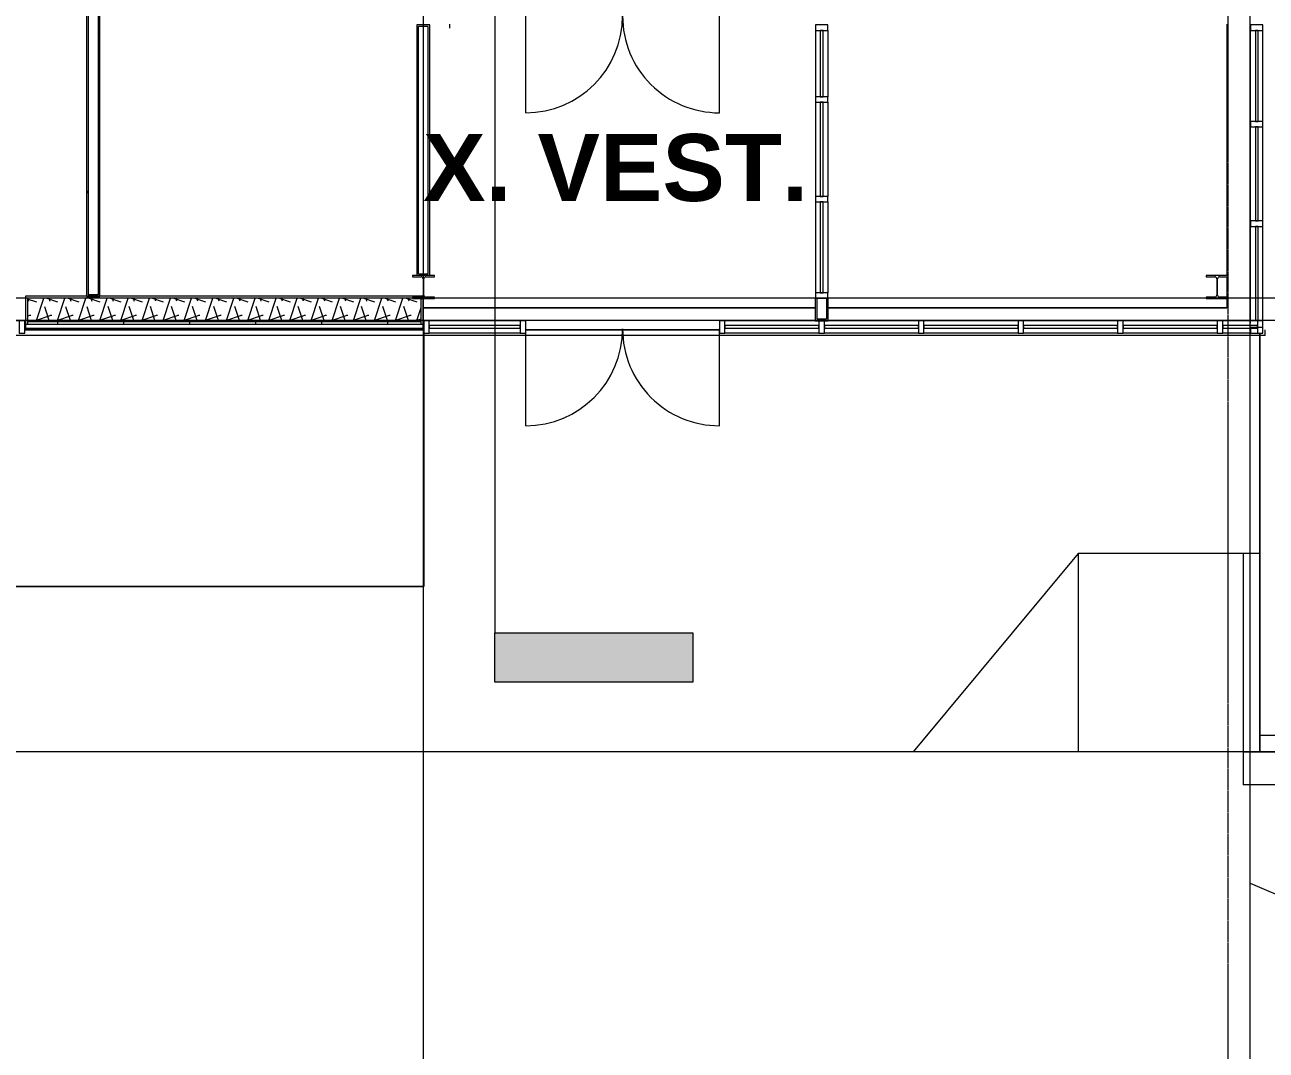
# Model space of a CAD drawing. Header units: inches. Extents: x 25369 to 33161, y -23509 to -20274.
# Drawn here: x 31765.1 to 32216.3, y -23060.6 to -22687.9 of the extents above; entities that cross this region are included whole.
import ezdxf

# ---------------------------------------------------------------- set-up
doc = ezdxf.new("R2010")
doc.units = ezdxf.units.IN
doc.header["$MEASUREMENT"] = 0
doc.linetypes.add('Grid Line 1_2_', pattern=[0.875, 0.5, -0.125, 0.125, -0.125])
for name, color, linetype, lineweight in [('A-AREA', 32, 'Continuous', 70), ('A-DOOR', 31, 'Continuous', 13), ('A-FLOR', 192, 'Continuous', 13), ('A-GLAZ-CURT', 52, 'Continuous', 13), ('A-GLAZ-CWMG', 51, 'Continuous', 13), ('A-SITE-ROAD', 130, 'Continuous', 70), ('A-SITE-SWLK', 140, 'Continuous', 70), ('A-WALL', 113, 'Continuous', 13), ('A-WALL-PATT', 111, 'Continuous', 25), ('C-TOPO', 7, 'Continuous', 13), ('Conc', 7, 'Continuous', 70), ('EOP-PR', 4, 'Continuous', 70), ('G-ANNO-SYMB', 111, 'Continuous', 9), ('I-WALL', 2, 'Continuous', 13), ('L-SITE-WALL', 31, 'Continuous', 13), ('M-AREA-IDEN', 171, 'Continuous', 9), ('S-BEAM', 12, 'Continuous', 13), ('S-COLS', 52, 'Continuous', 13), ('S-GRID', 1, 'Continuous', 9)]:
    doc.layers.add(name, color=color, linetype=linetype, lineweight=lineweight)
doc.styles.add('Arial_B', font='arialbd.ttf', dxfattribs={"height": 24.354149})
pattern_1 = [(0, (5929.126, 0), (61.44, 15.36), [2.534, -43.546, 2.534, -43.546, -245.76]), (0, (5929.126, 0), (61.44, 15.36), [-92.16, 2.534, -89.626, 2.534, -43.546, -107.52]), (0, (5929.126, 0), (61.44, 15.36), [-230.4, 2.534, -28.186, 2.534, -74.266]), (120, (5952.166, 7.68), (-44.02215, 45.528601), [2.534, -43.546, 2.534, -43.546, -245.76]), (120, (5952.166, 7.68), (-44.02215, 45.528601), [-92.16, 2.534, -89.626, 2.534, -43.546, -107.52]), (120, (5952.166, 7.68), (-44.02215, 45.528601), [-230.4, 2.534, -28.186, 2.534, -74.266]), (240, (5959.846, 38.4), (-17.41785, -60.888601), [2.534, -43.546, 2.534, -43.546, -245.76]), (240, (5959.846, 38.4), (-17.41785, -60.888601), [-92.16, 2.534, -89.626, 2.534, -43.546, -107.52]), (240, (5959.846, 38.4), (-17.41785, -60.888601), [-230.4, 2.534, -28.186, 2.534, -74.266])]

# ---------------------------------------------------------------- blocks, each defined once
blk = doc.blocks.new('Struct_Xcel_Sports Complex_rvt-2-Overall Floor Plan')
at = {"layer": 'A-FLOR', "color": 43, "lineweight": 9}
for p, q in [((26272.89, -22687.68), (26272.89, -22779.05)), ((26272.89, -22779.49), (26272.89, -22786.87)), ((26272.89, -22787.3), (26272.89, -22790.8)), ((26123.27, -22790.8), (25980.77, -22790.8)), ((26272.89, -22790.8), (26128.02, -22790.8))]:
    blk.add_line(p, q, dxfattribs=at)
at = {"layer": 'L-SITE-WALL', "color": 43, "lineweight": 9}
for p, q in [((25980.77, -22790.8), (26123.27, -22790.8)), ((26128.02, -22790.8), (26272.89, -22790.8)), ((25981.02, -22798.8), (25836.02, -22798.8)), ((26088.45, -22798.8), (26018.08, -22798.8))]:
    blk.add_line(p, q, dxfattribs=at)
blk = doc.blocks.new('W-Wide Flange-Column - B2_E-V8-Overall Floor Plan')
at = {"layer": 'S-COLS', "lineweight": 9}
h = blk.add_hatch(dxfattribs=at)
h.set_pattern_fill('FP_14', color=253, style=0, pattern_type=2)
h.set_pattern_definition([(225, (31910.017, -22783.178), (19.00703, -19.00703), []), (225, (31910.017, -22811.978), (19.00703, -19.00703), [])])
h.paths.add_polyline_path([(2.94, 4.13), (-4, 4.13), (-4, 3.69), (-0.84, 3.69), (-0.35, 3.49), (-0.14, 3), (-0.14, -3), (-0.35, -3.49), (-0.84, -3.69), (-4, -3.69), (-4, -4.12), (4, -4.12), (4, -3.69), (0.84, -3.69), (0.35, -3.49), (0.14, -3), (0.14, 3), (0.35, 3.49), (0.84, 3.69), (4, 3.69), (4, 4.13)], flags=0)
at = {"layer": 'S-COLS', "color": 7}
for p, q in [((4, 4.13), (-4, 4.13)), ((-4, 4.13), (-4, 3.69)), ((-4, 3.69), (-0.84, 3.69)), ((-0.14, 3), (-0.14, -3)), ((0.14, -3), (0.14, 3)), ((0.84, 3.69), (4, 3.69)), ((4, 3.69), (4, 4.13)), ((-0.84, -3.69), (-4, -3.69)), ((-4, -3.69), (-4, -4.12)), ((-4, -4.12), (4, -4.12)), ((4, -3.69), (0.84, -3.69)), ((4, -4.12), (4, -3.69))]:
    blk.add_line(p, q, dxfattribs=at)
for centre, start, end in [((-0.84, 3), 0, 90), ((0.84, 3), 90, 180), ((-0.84, -3), 270, 0), ((0.84, -3), 180, 270)]:
    blk.add_arc(centre, 0.691, start, end, dxfattribs=at)
blk = doc.blocks.new('W-Wide Flange-Column - B2_D-1389335-Overall Floor Plan')
at = {"layer": 'S-COLS', "lineweight": 9}
h = blk.add_hatch(dxfattribs=at)
h.set_pattern_fill('FP_16', color=253, style=0, pattern_type=2)
h.set_pattern_definition([(225, (32198.517, -22783.178), (19.00703, -19.00703), []), (225, (32198.517, -22811.978), (19.00703, -19.00703), [])])
h.paths.add_polyline_path([(4, 4.13), (-4, 4.13), (-4, 3.69), (-0.84, 3.69), (-0.35, 3.49), (-0.14, 3), (-0.14, -3), (-0.35, -3.49), (-0.84, -3.69), (-4, -3.69), (-4, -4.12), (4, -4.12), (4, -3.69), (0.84, -3.69), (0.35, -3.49), (0.14, -3), (0.14, 3), (0.35, 3.49), (0.84, 3.69), (4, 3.69)], flags=0)
at = {"layer": 'S-COLS', "color": 7}
for p, q in [((4, 4.13), (-4, 4.13)), ((-4, 4.13), (-4, 3.69)), ((-4, 3.69), (-0.84, 3.69)), ((-0.14, 3), (-0.14, -3)), ((0.14, -3), (0.14, 3)), ((0.84, 3.69), (4, 3.69)), ((4, 3.69), (4, 4.13)), ((-0.84, -3.69), (-4, -3.69)), ((-4, -3.69), (-4, -4.12)), ((-4, -4.12), (4, -4.12)), ((4, -3.69), (0.84, -3.69)), ((4, -4.12), (4, -3.69))]:
    blk.add_line(p, q, dxfattribs=at)
for centre, start, end in [((-0.84, 3), 0, 90), ((0.84, 3), 90, 180), ((-0.84, -3), 270, 0), ((0.84, -3), 180, 270)]:
    blk.add_arc(centre, 0.691, start, end, dxfattribs=at)
blk = doc.blocks.new('System Panel - INSULATED LOW-E GLAZING _SEE ELEVATIONS FOR U-FACTOR_ SHGC_ _ LT_-1142345-Overall Floor Plan')
at = {"layer": 'A-GLAZ-CURT', "color": 7}
for p, q in [((16.53125, 1.25), (-16.53125, 1.25)), ((-16.53125, 1.25), (-16.53125, 0.25)), ((-16.53125, 0.25), (16.53125, 0.25)), ((16.53125, 0.25), (16.53125, 1.25))]:
    blk.add_line(p, q, dxfattribs=at)
at = {"layer": 'A-GLAZ-CURT', "color": 10, "lineweight": 9}
for p, q in [((-16.53125, 0.25), (-16.53125, 1.25)), ((16.53125, 1.25), (-16.53125, 1.25)), ((-16.53125, 0.25), (16.53125, 0.25)), ((16.53125, 1.25), (16.53125, 0.25))]:
    blk.add_line(p, q, dxfattribs=at)
blk = doc.blocks.new('Door_Single_Storefront - one-1371400-Overall Floor Plan')
at = {"layer": 'A-DOOR', "color": 43, "lineweight": 9}
blk.add_line((-17.59375, -35.1875), (-17.59375, 0), dxfattribs=at)
blk.add_arc((-17.59375, 0), 35.1875, 270, 0, dxfattribs=at)
blk = doc.blocks.new('Door_Single_Storefront - one-1371401-Overall Floor Plan')
at = {"layer": 'A-DOOR', "color": 43, "lineweight": 9}
blk.add_line((-17.59375, 35.1875), (-17.59375, 0), dxfattribs=at)
blk.add_arc((-17.59375, 0), 35.1875, 360, 90, dxfattribs=at)
blk = doc.blocks.new('System Panel - INSULATED LOW-E GLAZING _SEE ELEVATIONS FOR U-FACTOR_ SHGC_ _ LT_-827454-Overall Floor Plan')
at = {"layer": 'A-GLAZ-CURT', "color": 7}
for p, q in [((17.09375, 1.25), (-17.09375, 1.25)), ((-17.09375, 1.25), (-17.09375, 0.25)), ((-17.09375, 0.25), (17.09375, 0.25)), ((17.09375, 0.25), (17.09375, 1.25))]:
    blk.add_line(p, q, dxfattribs=at)
at = {"layer": 'A-GLAZ-CURT', "color": 10, "lineweight": 9}
for p, q in [((-17.09375, 0.25), (-17.09375, 1.25)), ((17.09375, 1.25), (-17.09375, 1.25)), ((-17.09375, 0.25), (17.09375, 0.25)), ((17.09375, 1.25), (17.09375, 0.25))]:
    blk.add_line(p, q, dxfattribs=at)
blk = doc.blocks.new('Rectangular Mullion - Exterior 2_ x 4_5_-1305154-Overall Floor Plan')
at = {"layer": 'A-GLAZ-CWMG', "color": 43, "lineweight": 9}
for p, q in [((26016.08, -22795.43), (25983.02, -22795.43)), ((26016.08, -22799.93), (25983.02, -22799.93))]:
    blk.add_line(p, q, dxfattribs=at)
blk = doc.blocks.new('Rectangular Mullion - Exterior 2_ x 4_5_-1305160-Overall Floor Plan')
at = {"layer": 'A-GLAZ-CWMG', "color": 43, "lineweight": 9}
for p, q in [((26123.27, -22795.43), (26090.45, -22795.43)), ((26124.64, -22799.93), (26090.45, -22799.93))]:
    blk.add_line(p, q, dxfattribs=at)
blk = doc.blocks.new('Rectangular Mullion - Exterior 2_ x 4_5_-1135280-Overall Floor Plan')
at = {"layer": 'A-GLAZ-CWMG', "color": 43, "lineweight": 9}
for p, q in [((26160.83, -22795.43), (26128.02, -22795.43)), ((26160.83, -22799.93), (26126.64, -22799.93))]:
    blk.add_line(p, q, dxfattribs=at)
blk = doc.blocks.new('Rectangular Mullion - Exterior 2_ x 4_5_-V12-Overall Floor Plan')
at = {"layer": 'A-GLAZ-CWMG', "color": 43, "lineweight": 9}
for p, q in [((26197.02, -22795.43), (26162.83, -22795.43)), ((26197.02, -22799.93), (26162.83, -22799.93))]:
    blk.add_line(p, q, dxfattribs=at)
blk = doc.blocks.new('Rectangular Mullion - Exterior 2_ x 4_5_-1142350-Overall Floor Plan')
at = {"layer": 'A-GLAZ-CWMG', "color": 7}
for p, q in [((-2, 1.5), (0, 1.5)), ((-2, -3), (-2, 1.5)), ((0, 1.5), (0, -3)), ((0, -3), (-2, -3))]:
    blk.add_line(p, q, dxfattribs=at)
blk = doc.blocks.new('Rectangular Mullion - Exterior 2_ x 4_5_-1142353-Overall Floor Plan')
at = {"layer": 'A-GLAZ-CWMG', "color": 7}
for p, q in [((0, 1.5), (-2, 1.5)), ((-2, 1.5), (-2, -3)), ((0, -3), (0, 1.5)), ((-2, -3), (0, -3))]:
    blk.add_line(p, q, dxfattribs=at)
blk = doc.blocks.new('Rectangular Mullion - Exterior 2_ x 4_5_-1142343-Overall Floor Plan')
at = {"layer": 'A-GLAZ-CWMG', "color": 7}
for p, q in [((-1, 1.5), (1, 1.5)), ((-1, -3), (-1, 1.5)), ((1, 1.5), (1, -3)), ((1, -3), (-1, -3))]:
    blk.add_line(p, q, dxfattribs=at)
blk = doc.blocks.new('System Panel - INSULATED LOW-E GLAZING _SEE ELEVATIONS FOR U-FACTOR_ SHGC_ _ LT_-1274973-Overall Floor Plan')
at = {"layer": 'A-GLAZ-CURT', "color": 7}
for p, q in [((6.3125, 1.25), (-6.3125, 1.25)), ((-6.3125, 1.25), (-6.3125, 0.25)), ((-6.3125, 0.25), (6.3125, 0.25)), ((6.3125, 0.25), (6.3125, 1.25))]:
    blk.add_line(p, q, dxfattribs=at)
at = {"layer": 'A-GLAZ-CURT', "color": 10, "lineweight": 9}
for p, q in [((-6.3125, 0.25), (-6.3125, 1.25)), ((6.3125, 1.25), (-6.3125, 1.25)), ((-6.3125, 0.25), (3.8125, 0.25)), ((6.3125, 1.25), (6.3125, 0.5))]:
    blk.add_line(p, q, dxfattribs=at)
blk = doc.blocks.new('Rectangular Mullion - Exterior 2_ x 4_5_-1274971-Overall Floor Plan')
at = {"layer": 'A-GLAZ-CWMG', "color": 43, "lineweight": 9}
for p, q in [((26284.02, -22795.43), (26271.39, -22795.43)), ((26281.52, -22799.93), (26271.39, -22799.93))]:
    blk.add_line(p, q, dxfattribs=at)
blk = doc.blocks.new('System Panel - INSULATED LOW-E GLAZING _SEE ELEVATIONS FOR U-FACTOR_ SHGC_ _ LT_-1142335-Overall Floor Plan')
at = {"layer": 'A-GLAZ-CURT', "color": 7}
for p, q in [((16.53125, -0.25), (-16.53125, -0.25)), ((-16.53125, -0.25), (-16.53125, -1.25)), ((-16.53125, -1.25), (16.53125, -1.25)), ((16.53125, -1.25), (16.53125, -0.25))]:
    blk.add_line(p, q, dxfattribs=at)
at = {"layer": 'A-GLAZ-CURT', "color": 10, "lineweight": 9}
for p, q in [((-16.53125, -1.25), (-16.53125, -0.25)), ((16.53125, -0.25), (-16.53125, -0.25)), ((-16.53125, -1.25), (16.53125, -1.25)), ((16.53125, -0.25), (16.53125, -1.25))]:
    blk.add_line(p, q, dxfattribs=at)
blk = doc.blocks.new('System Panel - INSULATED LOW-E GLAZING _SEE ELEVATIONS FOR U-FACTOR_ SHGC_ _ LT_-V13-Overall Floor Plan')
at = {"layer": 'A-GLAZ-CURT', "color": 7}
for p, q in [((17.09375, -0.25), (-17.09375, -0.25)), ((-17.09375, -0.25), (-17.09375, -1.25)), ((-17.09375, -1.25), (17.09375, -1.25)), ((17.09375, -1.25), (17.09375, -0.25))]:
    blk.add_line(p, q, dxfattribs=at)
at = {"layer": 'A-GLAZ-CURT', "color": 10, "lineweight": 9}
for p, q in [((-17.09375, -1.25), (-17.09375, -0.25)), ((17.09375, -0.25), (-17.09375, -0.25)), ((-17.09375, -1.25), (17.09375, -1.25)), ((17.09375, -0.25), (17.09375, -1.25))]:
    blk.add_line(p, q, dxfattribs=at)
blk = doc.blocks.new('Rectangular Mullion - Exterior 2_ x 4_5_-1135294-Overall Floor Plan')
at = {"layer": 'A-GLAZ-CWMG', "color": 43, "lineweight": 9}
for p, q in [((26281.52, -22722.99), (26281.52, -22689.93)), ((26286.02, -22722.99), (26286.02, -22689.93))]:
    blk.add_line(p, q, dxfattribs=at)
blk = doc.blocks.new('Rectangular Mullion - Exterior 2_ x 4_5_-V14-Overall Floor Plan')
at = {"layer": 'A-GLAZ-CWMG', "color": 43, "lineweight": 9}
for p, q in [((26281.52, -22796.37), (26281.52, -22761.18)), ((26286.02, -22795.43), (26286.02, -22761.18))]:
    blk.add_line(p, q, dxfattribs=at)
blk = doc.blocks.new('Rectangular Mullion - Exterior 2_ x 4_5_-1142339-Overall Floor Plan')
at = {"layer": 'A-GLAZ-CWMG', "color": 7}
for p, q in [((-2, 3), (0, 3)), ((-2, -1.5), (-2, 3)), ((0, 3), (0, -1.5)), ((0, -1.5), (-2, -1.5))]:
    blk.add_line(p, q, dxfattribs=at)
blk = doc.blocks.new('Rectangular Mullion - Exterior 2_ x 4_5_-1142342-Overall Floor Plan')
at = {"layer": 'A-GLAZ-CWMG', "color": 7}
for p, q in [((0, 3), (-2, 3)), ((-2, 3), (-2, -1.5)), ((0, -1.5), (0, 3)), ((-2, -1.5), (0, -1.5))]:
    blk.add_line(p, q, dxfattribs=at)
blk = doc.blocks.new('Rectangular Mullion - Exterior 2_ x 4_5_-1115231-Overall Floor Plan')
at = {"layer": 'A-GLAZ-CWMG', "color": 7}
for p, q in [((-1, 3), (1, 3)), ((-1, -1.5), (-1, 3)), ((1, 3), (1, -1.5)), ((1, -1.5), (-1, -1.5))]:
    blk.add_line(p, q, dxfattribs=at)
blk = doc.blocks.new('System Panel - INSULATED LOW-E GLAZING _SEE ELEVATIONS FOR U-FACTOR_ SHGC_ _ LT_-827433-Overall Floor Plan')
at = {"layer": 'A-GLAZ-CURT', "color": 7}
for p, q in [((17.09375, -0.25), (-17.09375, -0.25)), ((-17.09375, -0.25), (-17.09375, -1.25)), ((-17.09375, -1.25), (17.09375, -1.25)), ((17.09375, -1.25), (17.09375, -0.25))]:
    blk.add_line(p, q, dxfattribs=at)
at = {"layer": 'A-GLAZ-CURT', "color": 10, "lineweight": 9}
for p, q in [((-17.09375, -1.25), (-17.09375, -0.25)), ((17.09375, -0.25), (-17.09375, -0.25)), ((-17.09375, -1.25), (17.09375, -1.25)), ((17.09375, -0.25), (17.09375, -1.25))]:
    blk.add_line(p, q, dxfattribs=at)
blk = doc.blocks.new('Rectangular Mullion - Exterior 2_ x 4_5_-769211-Overall Floor Plan')
at = {"layer": 'A-GLAZ-CWMG', "color": 43, "lineweight": 9}
for p, q in [((26281.52, -22759.18), (26281.52, -22724.99)), ((26286.02, -22759.18), (26286.02, -22724.99))]:
    blk.add_line(p, q, dxfattribs=at)
blk = doc.blocks.new('Rectangular Mullion - Exterior 2_ x 4_5_-827464-Overall Floor Plan')
at = {"layer": 'A-GLAZ-CWMG', "color": 7}
for p, q in [((-1, 3), (1, 3)), ((-1, -1.5), (-1, 3)), ((1, 3), (1, -1.5)), ((1, -1.5), (-1, -1.5))]:
    blk.add_line(p, q, dxfattribs=at)
blk = doc.blocks.new('System Panel - INSULATED LOW-E GLAZING _SEE ELEVATIONS FOR U-FACTOR_ SHGC_ _ LT_-1142649-Overall Floor Plan')
at = {"layer": 'A-GLAZ-CURT', "color": 7}
for p, q in [((12.06, 1.25), (-12.06, 1.25)), ((-12.06, 1.25), (-12.06, 0.25)), ((-12.06, 0.25), (12.06, 0.25)), ((12.06, 0.25), (12.06, 1.25))]:
    blk.add_line(p, q, dxfattribs=at)
at = {"layer": 'A-GLAZ-CURT', "color": 10, "lineweight": 9}
for p, q in [((-12.06, 0.25), (-12.06, 1.25)), ((12.06, 1.25), (-12.06, 1.25)), ((-12.06, 0.25), (12.06, 0.25)), ((12.06, 1.25), (12.06, 0.25))]:
    blk.add_line(p, q, dxfattribs=at)
blk = doc.blocks.new('Rectangular Mullion - Exterior 2_ x 4_5_-1135311-Overall Floor Plan')
at = {"layer": 'A-GLAZ-CWMG', "color": 43, "lineweight": 9}
for p, q in [((26123.39, -22752.24), (26123.39, -22785.3)), ((26127.89, -22752.24), (26127.89, -22785.3))]:
    blk.add_line(p, q, dxfattribs=at)
blk = doc.blocks.new('Rectangular Mullion - Exterior 2_ x 4_5_-769167-Overall Floor Plan')
at = {"layer": 'A-GLAZ-CWMG', "color": 43, "lineweight": 9}
for p, q in [((26123.39, -22716.05), (26123.39, -22750.24)), ((26127.89, -22716.05), (26127.89, -22750.24))]:
    blk.add_line(p, q, dxfattribs=at)
blk = doc.blocks.new('Rectangular Mullion - Exterior 2_ x 4_5_-1142647-Overall Floor Plan')
at = {"layer": 'A-GLAZ-CWMG', "color": 43, "lineweight": 9}
for p, q in [((26123.39, -22689.93), (26123.39, -22714.05)), ((26127.89, -22689.93), (26127.89, -22714.05))]:
    blk.add_line(p, q, dxfattribs=at)
blk = doc.blocks.new('Rectangular Mullion - Exterior 2_ x 4_5_-1142586-Overall Floor Plan')
at = {"layer": 'A-GLAZ-CWMG', "color": 7}
for p, q in [((-2, 1.5), (0, 1.5)), ((-2, -3), (-2, 1.5)), ((0, 1.5), (0, -3)), ((0, -3), (-2, -3))]:
    blk.add_line(p, q, dxfattribs=at)
blk = doc.blocks.new('Rectangular Mullion - Exterior 2_ x 4_5_-827470-Overall Floor Plan')
at = {"layer": 'A-GLAZ-CWMG', "color": 7}
for p, q in [((-1, 1.5), (1, 1.5)), ((-1, -3), (-1, 1.5)), ((1, 1.5), (1, -3)), ((1, -3), (-1, -3))]:
    blk.add_line(p, q, dxfattribs=at)
blk = doc.blocks.new('Rectangular Mullion - Exterior 2_ x 4_5_-1142359-Overall Floor Plan')
at = {"layer": 'A-GLAZ-CWMG', "color": 7}
for p, q in [((-2, 1.5), (0, 1.5)), ((-2, -3), (-2, 1.5)), ((0, 1.5), (0, -3)), ((0, -3), (-2, -3))]:
    blk.add_line(p, q, dxfattribs=at)
blk = doc.blocks.new('Girt_C - 8_D-1405500-Overall Floor Plan')
at = {"layer": 'S-BEAM', "color": 43, "lineweight": 9}
for p, q in [((25108.39, -22787.3), (25074.08, -22787.3)), ((25395.89, -22787.3), (25348.52, -22787.3)), ((25455.3, -22787.3), (25407.89, -22787.3)), ((25509.39, -22787.3), (25460.92, -22787.3)), ((25517.89, -22787.3), (25512.89, -22787.3)), ((25559.02, -22787.3), (25521.39, -22787.3)), ((25601.14, -22787.3), (25564.64, -22787.3)), ((25643.27, -22787.3), (25606.77, -22787.3)), ((25683.02, -22787.3), (25648.89, -22787.3)), ((25836.27, -22787.3), (25797.58, -22787.3)), ((25074.08, -22795.3), (25112.52, -22795.3)), ((25348.52, -22795.3), (25509.39, -22795.3)), ((25512.89, -22795.3), (25517.89, -22795.3)), ((25521.39, -22795.3), (25683.02, -22795.3)), ((25797.58, -22795.3), (25836.27, -22795.3))]:
    blk.add_line(p, q, dxfattribs=at)
blk = doc.blocks.new('Rectangular Mullion - Exterior 2_ x 4_5_-1142587-Overall Floor Plan')
at = {"layer": 'A-GLAZ-CWMG', "color": 7}
for p, q in [((0, 1.5), (-2, 1.5)), ((-2, 1.5), (-2, -3)), ((0, -3), (0, 1.5)), ((-2, -3), (0, -3))]:
    blk.add_line(p, q, dxfattribs=at)
blk = doc.blocks.new('Section - 3_32_ x 3_8_-18514-Overall Floor Plan')
at = {"layer": 'G-ANNO-SYMB'}
blk.add_hatch(color=256, dxfattribs=at).paths.add_polyline_path([(0, 0.375), (0, 0), (-0.09375, 0), (-0.09375, 0.375)], flags=0)
for p, q in [((0, 0.375), (-0.09375, 0.375)), ((-0.09375, 0.375), (-0.09375, 0)), ((0, 0), (0, 0.375)), ((-0.09375, 0), (0, 0))]:
    blk.add_line(p, q, dxfattribs=at)

msp = doc.modelspace()

# ---------------------------------------------------------------- hatches: boundary and pattern name
at = {"layer": 'A-WALL-PATT', "lineweight": 9}
h = msp.add_hatch(dxfattribs=at)
h.set_pattern_fill('FP_17', color=253, style=0, pattern_type=2)
h.set_pattern_definition(pattern_1)
h.paths.add_polyline_path([(31791.77, -22786.68), (31792.39, -22786.68), (31792.39, -22602.55), (31791.77, -22602.55), (31791.77, -22786.05)], flags=0)
h = msp.add_hatch(dxfattribs=at)
h.set_pattern_fill('FP_17', color=253, style=0, pattern_type=2)
h.set_pattern_definition(pattern_1)
h.paths.add_polyline_path([(31791.77, -22786.68), (31791.77, -22786.05), (31788.14, -22786.05), (31788.14, -22606.8), (31787.52, -22606.8), (31787.52, -22786.68), (31788.14, -22786.68)], flags=0)
h = msp.add_hatch(dxfattribs=at)
h.set_pattern_fill('FP_18', color=253, style=0, pattern_type=2)
h.set_pattern_definition([(161.57, (5930.086, 0.96), (-7.6802237, -0.0009796), [0, -54.643, 6.067, 0]), (18.43, (5928.166, 0.96), (-7.6802237, 0.0009796), [0, -54.643, 6.067, 0]), (108.43, (5930.086, 0.96), (3.8382953, -19.20136532), [18.211, -42.499]), (71.57, (5928.166, 0.96), (3.8382953, 19.20136532), [18.211, -42.499])])
h.paths.add_polyline_path([(31871.99, -22795.3), (31909.14, -22795.3), (31909.14, -22787.3), (31766.14, -22787.3), (31766.14, -22795.3), (31801.8, -22795.3)], flags=0)
h = msp.add_hatch(dxfattribs=at)
h.set_pattern_fill('FP_17', color=253, style=0, pattern_type=2)
h.set_pattern_definition(pattern_1)
h.paths.add_polyline_path([(32053.02, -22795.43), (32057.14, -22795.43), (32057.14, -22787.3), (32056.52, -22787.3), (32056.52, -22794.8), (32053.02, -22794.8)], flags=0)
h = msp.add_hatch(dxfattribs=at)
h.set_pattern_fill('FP_20', color=253, style=0, pattern_type=2)
h.set_pattern_definition([(0, (5929.126, 0), (30.72, 7.68), [2.534, -20.506, 2.534, -20.506, -122.88]), (0, (5929.126, 0), (30.72, 7.68), [-46.08, 2.534, -43.546, 2.534, -20.506, -53.76]), (0, (5929.126, 0), (30.72, 7.68), [-115.2, 2.534, -12.826, 2.534, -35.866]), (120, (5940.646, 3.84), (-22.0110751, 22.7643004), [2.534, -20.506, 2.534, -20.506, -122.88]), (120, (5940.646, 3.84), (-22.0110751, 22.7643004), [-46.08, 2.534, -43.546, 2.534, -20.506, -53.76]), (120, (5940.646, 3.84), (-22.0110751, 22.7643004), [-115.2, 2.534, -12.826, 2.534, -35.866]), (240, (5944.486, 19.2), (-8.7089249, -30.4443004), [2.534, -20.506, 2.534, -20.506, -122.88]), (240, (5944.486, 19.2), (-8.7089249, -30.4443004), [-46.08, 2.534, -43.546, 2.534, -20.506, -53.76]), (240, (5944.486, 19.2), (-8.7089249, -30.4443004), [-115.2, 2.534, -12.826, 2.534, -35.866])])
h.paths.add_polyline_path([(31766.14, -22795.8), (31909.14, -22795.8), (31909.14, -22795.3), (31766.14, -22795.3)], flags=0)
h = msp.add_hatch(dxfattribs=at)
h.set_pattern_fill('FP_21', color=253, style=0, pattern_type=2)
h.set_pattern_definition([(0, (5929.126, 0), (0, 24), []), (90, (5929.126, 0), (-24, 1e-15), [])])
h.paths.add_polyline_path([(31909.14, -22796.8), (31909.14, -22795.8), (31766.14, -22795.8), (31766.14, -22796.8), (31907.08, -22796.8)], flags=0)

# ---------------------------------------------------------------- linework, layer by layer
at = {"layer": 'A-AREA', "color": 43, "lineweight": 9}
msp.add_line((31919.52, -22687.68), (31919.52, -22689.05), dxfattribs=at)
at = {"layer": 'A-SITE-ROAD', "color": 43, "lineweight": 9}
for p, q in [((32148.02, -22880.07), (32088.02, -22952.07)), ((32214.02, -22880.07), (32148.02, -22880.07)), ((32148.02, -22880.07), (32148.02, -22952.07)), ((32088.02, -22952.07), (29633.03, -22952.07)), ((32208.02, -22952.07), (32088.02, -22952.07))]:
    msp.add_line(p, q, dxfattribs=at)
at = {"layer": 'A-SITE-SWLK', "color": 43, "lineweight": 9}
for p, q in [((31910.14, -22892.07), (31910.14, -22799.93)), ((32214.02, -22799.93), (32214.02, -22946.07)), ((30173.14, -22892.07), (31910.14, -22892.07))]:
    msp.add_line(p, q, dxfattribs=at)
at = {"layer": 'A-WALL', "color": 7}
for p, q in [((31791.77, -22602.55), (31791.77, -22786.05)), ((31788.14, -22606.18), (31788.14, -22786.05)), ((31908.27, -22778.43), (31908.27, -22688.55)), ((31911.77, -22688.55), (31908.27, -22688.55)), ((31911.77, -22778.43), (31911.77, -22688.55)), ((31908.27, -22778.43), (31911.77, -22778.43)), ((31909.72, -22786.55), (31765.39, -22786.55)), ((31765.39, -22786.55), (31765.39, -22798.62)), ((31766.14, -22787.3), (31766.14, -22796.8)), ((31906.02, -22787.3), (31766.14, -22787.3)), ((31791.77, -22786.05), (31788.14, -22786.05)), ((31909.14, -22796.8), (31909.14, -22787.3)), ((31909.89, -22798.62), (31909.89, -22787.3)), ((32053.02, -22787.3), (32053.02, -22794.8)), ((32056.52, -22787.3), (32056.52, -22794.8)), ((31909.89, -22796.8), (31765.39, -22796.8)), ((31909.89, -22798.3), (31765.39, -22798.3)), ((31909.14, -22795.3), (31766.14, -22795.3)), ((31909.14, -22795.8), (31766.14, -22795.8)), ((32053.02, -22794.8), (32056.52, -22794.8)), ((31765.39, -22798.62), (31909.89, -22798.62))]:
    msp.add_line(p, q, dxfattribs=at)
at = {"layer": 'C-TOPO', "color": 43, "lineweight": 9}
for p, q in [((31910.14, -22892.07), (31910.14, -22799.93)), ((31910.14, -22799.93), (31910.14, -22892.07)), ((31947.2, -22798.8), (32017.58, -22798.8)), ((32017.58, -22798.8), (31947.2, -22798.8)), ((32214.02, -22799.93), (32214.02, -22952.07)), ((32214.02, -22952.07), (32214.02, -22799.93)), ((30173.14, -22892.07), (31910.14, -22892.07)), ((31910.14, -22892.07), (30173.14, -22892.07)), ((32293.1, -22952.07), (29633.03, -22952.07)), ((32214.02, -22952.07), (29633.03, -22952.07)), ((32214.02, -22952.07), (32293.1, -22952.07))]:
    msp.add_line(p, q, dxfattribs=at)
at = {"layer": 'Conc', "color": 43, "lineweight": 9}
for p in [(32208.02, -22880.07), (32293.1, -22964.07)]:
    msp.add_line(p, (32208.02, -22964.07), dxfattribs=at)
at = {"layer": 'EOP-PR', "color": 43, "lineweight": 9}
for p, q in [((32214.02, -22946.07), (32293.1, -22946.07)), ((32208.02, -22952.07), (32293.1, -22952.07))]:
    msp.add_line(p, q, dxfattribs=at)
at = {"layer": 'G-ANNO-SYMB'}
msp.add_line((31935.94, -21003.08), (31935.94, -22908.84), dxfattribs=at)
at = {"layer": 'I-WALL', "color": 7}
for p, q in [((31792.39, -22786.68), (31792.39, -22601.93)), ((31787.52, -22606.8), (31787.52, -22786.68)), ((31907.64, -22687.93), (31907.64, -22779.05)), ((31912.39, -22687.93), (31907.64, -22687.93)), ((31912.39, -22779.05), (31912.39, -22687.93)), ((31787.52, -22786.68), (31792.39, -22786.68)), ((32057.14, -22787.3), (32052.39, -22787.3)), ((32052.39, -22787.3), (32052.39, -22795.43)), ((32057.14, -22795.43), (32057.14, -22787.3)), ((32052.39, -22795.43), (32057.14, -22795.43))]:
    msp.add_line(p, q, dxfattribs=at)
at = {"layer": 'L-SITE-WALL', "color": 43, "lineweight": 9}
for p, q in [((32216.02, -22800.8), (31173.51, -22800.8)), ((31765.14, -22798.8), (31910.14, -22798.8)), ((31947.2, -22798.8), (32017.58, -22798.8)), ((32216.02, -22800.8), (32216.02, -22798.8))]:
    msp.add_line(p, q, dxfattribs=at)
at = {"layer": 'S-GRID', "linetype": 'Grid Line 1_2_'}
for p, q in [((31910.02, -23095.8), (31910.02, -20550.05)), ((32210.52, -22999.8), (32210.52, -20646.05)), ((31910.02, -23413.24), (31910.02, -20902.43)), ((32210.52, -23317.24), (32210.52, -20998.43)), ((32202.52, -23413.24), (32202.52, -22389.58)), ((32356.47, -22787.3), (27400.49, -22787.3)), ((32648.19, -22787.3), (27719.33, -22787.3)), ((32260.47, -22795.3), (27496.49, -22795.3)), ((32552.19, -22795.3), (27844.64, -22795.3))]:
    msp.add_line(p, q, dxfattribs=at)
at = {"layer": 'S-GRID'}
msp.add_line((32210.52, -22999.8), (32320.67, -23047.8), dxfattribs=at)

# ---------------------------------------------------------------- block references
at = {"color": 250, "lineweight": 5}
msp.add_blockref('Struct_Xcel_Sports Complex_rvt-2-Overall Floor Plan', (5929.13, 0), dxfattribs=at)
at = {"layer": 'A-DOOR', "color": 43, "lineweight": 9}
for p in [(31964.8, -22684.68), (31964.8, -22798.43)]:
    msp.add_blockref('Door_Single_Storefront - one-1371400-Overall Floor Plan', p, dxfattribs=at)
at = {"layer": 'A-DOOR', "color": 43, "lineweight": 9, "rotation": 180}
for p in [(31999.99, -22684.68), (31999.99, -22798.43)]:
    msp.add_blockref('Door_Single_Storefront - one-1371401-Overall Floor Plan', p, dxfattribs=at)
at = {"layer": 'A-GLAZ-CURT', "color": 10, "lineweight": 9}
for name, p, rotation in [('System Panel - INSULATED LOW-E GLAZING _SEE ELEVATIONS FOR U-FACTOR_ SHGC_ _ LT_-1142649-Overall Floor Plan', (32055.52, -22701.99), 90), ('System Panel - INSULATED LOW-E GLAZING _SEE ELEVATIONS FOR U-FACTOR_ SHGC_ _ LT_-1142335-Overall Floor Plan', (32213.64, -22706.46), 270), ('System Panel - INSULATED LOW-E GLAZING _SEE ELEVATIONS FOR U-FACTOR_ SHGC_ _ LT_-827454-Overall Floor Plan', (32055.52, -22733.15), 90), ('System Panel - INSULATED LOW-E GLAZING _SEE ELEVATIONS FOR U-FACTOR_ SHGC_ _ LT_-827433-Overall Floor Plan', (32213.64, -22742.08), 270), ('System Panel - INSULATED LOW-E GLAZING _SEE ELEVATIONS FOR U-FACTOR_ SHGC_ _ LT_-1142345-Overall Floor Plan', (32055.52, -22768.77), 90), ('System Panel - INSULATED LOW-E GLAZING _SEE ELEVATIONS FOR U-FACTOR_ SHGC_ _ LT_-V13-Overall Floor Plan', (32213.64, -22778.27), 270)]:
    msp.add_blockref(name, p, dxfattribs=dict(at, rotation=rotation))
for name, p in [('System Panel - INSULATED LOW-E GLAZING _SEE ELEVATIONS FOR U-FACTOR_ SHGC_ _ LT_-1142345-Overall Floor Plan', (31928.67, -22798.43)), ('System Panel - INSULATED LOW-E GLAZING _SEE ELEVATIONS FOR U-FACTOR_ SHGC_ _ LT_-827454-Overall Floor Plan', (32036.67, -22798.43)), ('System Panel - INSULATED LOW-E GLAZING _SEE ELEVATIONS FOR U-FACTOR_ SHGC_ _ LT_-827454-Overall Floor Plan', (32072.86, -22798.43)), ('System Panel - INSULATED LOW-E GLAZING _SEE ELEVATIONS FOR U-FACTOR_ SHGC_ _ LT_-827454-Overall Floor Plan', (32109.05, -22798.43)), ('System Panel - INSULATED LOW-E GLAZING _SEE ELEVATIONS FOR U-FACTOR_ SHGC_ _ LT_-827454-Overall Floor Plan', (32145.24, -22798.43)), ('System Panel - INSULATED LOW-E GLAZING _SEE ELEVATIONS FOR U-FACTOR_ SHGC_ _ LT_-827454-Overall Floor Plan', (32181.42, -22798.43)), ('System Panel - INSULATED LOW-E GLAZING _SEE ELEVATIONS FOR U-FACTOR_ SHGC_ _ LT_-1274973-Overall Floor Plan', (32206.83, -22798.43))]:
    msp.add_blockref(name, p, dxfattribs=at)
at = {"layer": 'A-GLAZ-CWMG', "color": 43, "lineweight": 9, "extrusion": (0, 0, -1)}
for name, p, rotation in [('Rectangular Mullion - Exterior 2_ x 4_5_-1142586-Overall Floor Plan', (-32055.52, -22687.93), 90), ('Rectangular Mullion - Exterior 2_ x 4_5_-827470-Overall Floor Plan', (-32055.52, -22715.05), 90), ('Rectangular Mullion - Exterior 2_ x 4_5_-827464-Overall Floor Plan', (-32213.64, -22723.99), 270), ('Rectangular Mullion - Exterior 2_ x 4_5_-827470-Overall Floor Plan', (-32055.52, -22751.24), 90), ('Rectangular Mullion - Exterior 2_ x 4_5_-1115231-Overall Floor Plan', (-32213.64, -22760.18), 270), ('Rectangular Mullion - Exterior 2_ x 4_5_-1142359-Overall Floor Plan', (-31765.14, -22798.43), 180), ('Rectangular Mullion - Exterior 2_ x 4_5_-1142343-Overall Floor Plan', (-31946.2, -22798.43), 180), ('Rectangular Mullion - Exterior 2_ x 4_5_-1142343-Overall Floor Plan', (-32018.58, -22798.43), 180), ('Rectangular Mullion - Exterior 2_ x 4_5_-1142343-Overall Floor Plan', (-32054.77, -22798.43), 180), ('Rectangular Mullion - Exterior 2_ x 4_5_-1142343-Overall Floor Plan', (-32090.95, -22798.43), 180), ('Rectangular Mullion - Exterior 2_ x 4_5_-1142343-Overall Floor Plan', (-32127.14, -22798.43), 180), ('Rectangular Mullion - Exterior 2_ x 4_5_-1142343-Overall Floor Plan', (-32163.33, -22798.43), 180), ('Rectangular Mullion - Exterior 2_ x 4_5_-1142343-Overall Floor Plan', (-32199.52, -22798.43), 180), ('Rectangular Mullion - Exterior 2_ x 4_5_-1142339-Overall Floor Plan', (-32213.64, -22799.93), 270), ('Rectangular Mullion - Exterior 2_ x 4_5_-1142350-Overall Floor Plan', (-32215.14, -22798.43), 180)]:
    msp.add_blockref(name, p, dxfattribs=dict(at, rotation=rotation))
at = {"layer": 'A-GLAZ-CWMG', "color": 43, "lineweight": 9}
for name, p in [('Rectangular Mullion - Exterior 2_ x 4_5_-1142647-Overall Floor Plan', (5929.13, 0)), ('Rectangular Mullion - Exterior 2_ x 4_5_-1135294-Overall Floor Plan', (5929.13, 0)), ('Rectangular Mullion - Exterior 2_ x 4_5_-769167-Overall Floor Plan', (5929.13, 0)), ('Rectangular Mullion - Exterior 2_ x 4_5_-769211-Overall Floor Plan', (5929.13, 0)), ('Rectangular Mullion - Exterior 2_ x 4_5_-1135311-Overall Floor Plan', (5929.13, 0)), ('Rectangular Mullion - Exterior 2_ x 4_5_-V14-Overall Floor Plan', (5929.13, 0)), ('Rectangular Mullion - Exterior 2_ x 4_5_-1305154-Overall Floor Plan', (5929.13, 0)), ('Rectangular Mullion - Exterior 2_ x 4_5_-1305160-Overall Floor Plan', (5929.13, 0)), ('Rectangular Mullion - Exterior 2_ x 4_5_-1135280-Overall Floor Plan', (5929.13, 0)), ('Rectangular Mullion - Exterior 2_ x 4_5_-V12-Overall Floor Plan', (5929.13, 0)), ('Rectangular Mullion - Exterior 2_ x 4_5_-V12-Overall Floor Plan', (5965.31, 0)), ('Rectangular Mullion - Exterior 2_ x 4_5_-V12-Overall Floor Plan', (6001.5, 0)), ('Rectangular Mullion - Exterior 2_ x 4_5_-1274971-Overall Floor Plan', (5929.13, 0))]:
    msp.add_blockref(name, p, dxfattribs=at)
for name, p, rotation in [('Rectangular Mullion - Exterior 2_ x 4_5_-1142342-Overall Floor Plan', (32213.64, -22687.93), 89.99999999999997), ('Rectangular Mullion - Exterior 2_ x 4_5_-1142587-Overall Floor Plan', (32055.52, -22787.3), 270), ('Rectangular Mullion - Exterior 2_ x 4_5_-1142353-Overall Floor Plan', (31910.14, -22798.43), 180)]:
    msp.add_blockref(name, p, dxfattribs=dict(at, rotation=rotation))
at = {"layer": 'G-ANNO-SYMB', "extrusion": (0, 0, -1), "xscale": 191.9999999999999, "yscale": 191.9999999999999, "zscale": 191.9999999999999, "rotation": 90.00000000000053}
msp.add_blockref('Section - 3_32_ x 3_8_-18514-Overall Floor Plan', (-31935.94, -22908.84), dxfattribs=at)
at = {"layer": 'S-BEAM', "color": 43, "lineweight": 9}
msp.add_blockref('Girt_C - 8_D-1405500-Overall Floor Plan', (5929.13, 0), dxfattribs=at)
at = {"layer": 'S-COLS', "color": 43, "lineweight": 9, "rotation": 180}
for name, p in [('W-Wide Flange-Column - B2_E-V8-Overall Floor Plan', (31910.02, -22783.18)), ('W-Wide Flange-Column - B2_D-1389335-Overall Floor Plan', (32198.52, -22783.18))]:
    msp.add_blockref(name, p, dxfattribs=at)

# ---------------------------------------------------------------- texts
at = {"layer": 'M-AREA-IDEN', "insert": (31979.85, -22727.58), "char_height": 24.354, "width": 161.856, "attachment_point": 2, "line_spacing_factor": 0.938532, "style": 'Arial_B'}
msp.add_mtext('X. VEST.', dxfattribs=at)

doc.saveas('drawing.dxf')
